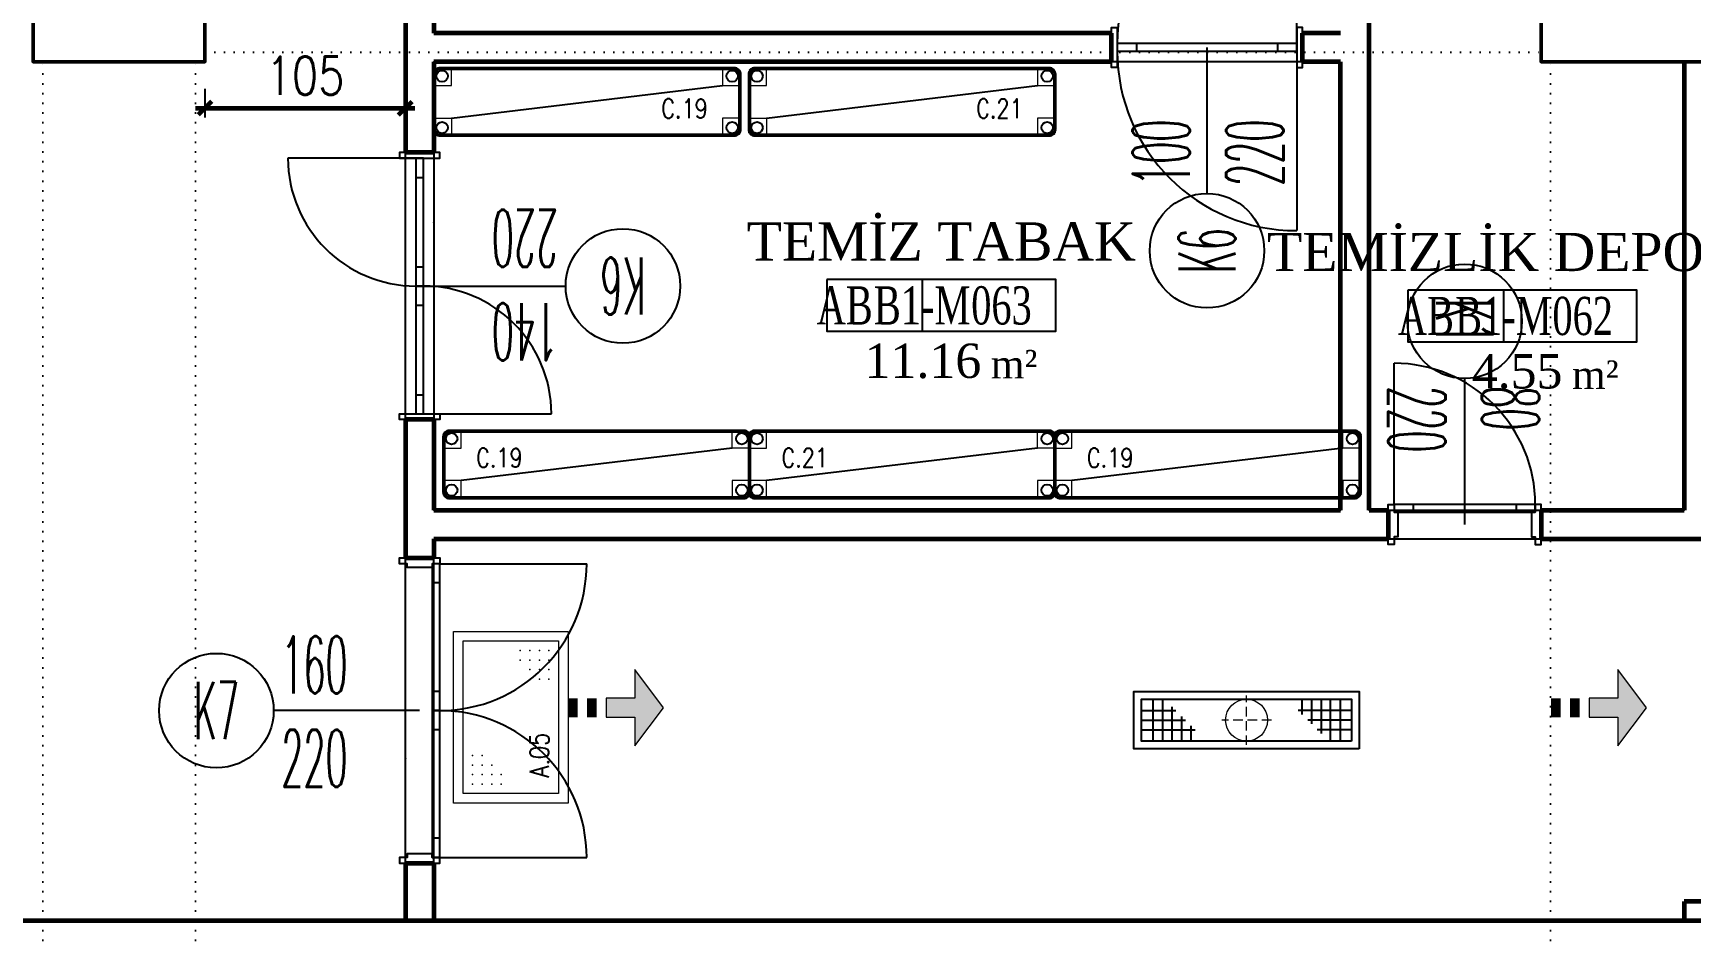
# Model space of a CAD drawing. Extents: x -228812 to 45006, y -308075 to -42938.
# Drawn here: x 41687 to 42555, y -46454 to -45981 of the extents above; entities that cross this region are included whole.
import ezdxf
from ezdxf.enums import TextEntityAlignment as Align

# ---------------------------------------------------------------- set-up
doc = ezdxf.new("R2010")
doc.units = 0
doc.header["$LTSCALE"] = 20
doc.linetypes.add('DASHED2', pattern=[0.375, 0.25, -0.125])
doc.linetypes.add('DOT', pattern=[0.25, 0, -0.25])
doc.layers.get('0').update_dxf_attribs({"linetype": 'CONTINUOUS', "lineweight": 15})
doc.layers.get('DEFPOINTS').update_dxf_attribs({"linetype": 'CONTINUOUS'})
for name, color, linetype, lineweight in [('-DWG_ANA', 7, 'CONTINUOUS', 50), ('-DWG_DETAY1', 7, 'CONTINUOUS', 25), ('-DWG_DETAY2', 7, 'CONTINUOUS', 15), ('DUVAR', 7, 'CONTINUOUS', 60), ('KOLON', 7, 'CONTINUOUS', 50), ('NO', 7, 'CONTINUOUS', 30), ('tefris', 7, 'CONTINUOUS', 20), ('yerizg-a', 7, 'CONTINUOUS', 15), ('yerizg-b', 7, 'CONTINUOUS', 9)]:
    doc.layers.add(name, color=color, linetype=linetype, lineweight=lineweight)
for name, color, linetype in [('BL-A', 1, 'CONTINUOUS'), ('BL-C', 140, 'CONTINUOUS'), ('KA-PEN', 5, 'CONTINUOUS'), ('KAPILAR', 5, 'CONTINUOUS'), ('KIRIS', 9, 'DOT'), ('ROOM', 7, 'CONTINUOUS'), ('ROOM-T', 7, 'CONTINUOUS'), ('TEFRIS SIHHI', 7, 'CONTINUOUS')]:
    doc.layers.add(name, color=color, linetype=linetype)
doc.styles.add('OLC-200', font='tromans.shx', dxfattribs={"width": 0.5, "height": 0.2})
doc.styles.add('OLC-50', font='romans.shx', dxfattribs={"width": 0.5, "height": 0.15})
doc.styles.add('ROMANS', font='romans.shx', dxfattribs={"width": 0.8})
doc.styles.add('YAZI', font='times.ttf')
doc.dimstyles.new('1-100', dxfattribs={"dimscale": 10, "dimtxt": 2, "dimasz": 0.7, "dimexe": 0.5, "dimexo": 0.5, "dimgap": 0.7, "dimtad": 1, "dimdec": 1, "dimrnd": 0.5, "dimzin": 12, "dimdsep": 46, "dimtxsty": 'ROMANS', "dimblk": 'OBLIQUE', "dimcen": 0.9, "dimdle": 0.5, "dimclrd": 256, "dimclre": 256, "dimclrt": 256, "dimadec": 0, "dimazin": 0, "dimtfac": 1, "dimtdec": 1, "dimtix": 1, "dimtofl": 0, "dimtmove": 0, "dimatfit": 3, "dimfxl": 1, "dimfxlon": 1, "dimtolj": 1, "dimtzin": 0, "dimlwd": -1, "dimarcsym": 0})

# ---------------------------------------------------------------- blocks, each defined once
blk = doc.blocks.new('_OBLIQUE')
at = {"color": 0, "linetype": 'ByBlock'}
blk.add_line((-0.5, -0.5), (0.5, 0.5), dxfattribs=at)
blk = doc.blocks.new('*D9221')
at = {"layer": 'DEFPOINTS', "color": 0, "linetype": 'Continuous'}
for p in [(41776.85, -45996.04), (41881.85, -45996.04), (41881.85, -46020.31)]:
    blk.add_point(p, dxfattribs=at)
at = {"layer": 'DUVAR', "lineweight": -2}
for p, q in [((41776.85, -46010.31), (41776.85, -46025.31)), ((41881.85, -46010.31), (41881.85, -46025.31))]:
    blk.add_line(p, q, dxfattribs=at)
at = {"layer": 'DUVAR'}
blk.add_line((41771.85, -46020.31), (41886.85, -46020.31), dxfattribs=at)
at = {"layer": 'DUVAR', "linetype": 'Continuous', "xscale": 7, "yscale": 7, "zscale": 7, "rotation": 180}
blk.add_blockref('_OBLIQUE', (41776.85, -46020.31), dxfattribs=at)
at = {"layer": 'DUVAR', "linetype": 'Continuous', "xscale": 7, "yscale": 7, "zscale": 7}
blk.add_blockref('_OBLIQUE', (41881.85, -46020.31), dxfattribs=at)
at = {"layer": 'DUVAR', "linetype": 'Continuous', "insert": (41829.35, -46003.31), "char_height": 20, "attachment_point": 5, "style": 'ROMANS'}
blk.add_mtext('\\A1;105', dxfattribs=at)
blk = doc.blocks.new('KOLON90')
at = {"layer": 'KOLON', "color": 4}
blk.add_lwpolyline([(-45, 45), (45, 45), (45, -45), (-45, -45)], close=True, dxfattribs=at)
blk = doc.blocks.new('*U685')
at = {"color": 0}
for p, q in [((-157, 18), (-157, 95)), ((-3, 18), (-3, 95)), ((-147, 18), (-147, 14)), ((-90.1, 18), (-90.1, 14)), ((-70, 18), (-70, 14)), ((-13.1, 18), (-13.1, 14)), ((-80, 7.5), (-80, 7.5))]:
    blk.add_line(p, q, dxfattribs=at)
at = {"color": 0, "linetype": 'DOT', "ltscale": 20}
blk.add_line((-155, 0), (-5, 0), dxfattribs=at)
at = {"color": 0, "lineweight": -3}
for points in [[(-160, 15), (-160, 18), (-157, 18), (-157, 14), (-155, 14), (-155, 1), (-157, 1), (-157, -3), (-160, -3), (-160, 0)], [(0, 15), (0, 18), (-3, 18), (-3, 14), (-5, 14), (-5, 1), (-3, 1), (-3, -3), (0, -3), (0, 0)]]:
    blk.add_lwpolyline(points, dxfattribs=at)
at = {"color": 0}
for points in [[(-157, 18), (-157, 14), (-80, 14), (-80, 18)], [(-80, 18), (-80, 14), (-3, 14), (-3, 18)]]:
    blk.add_lwpolyline(points, close=True, dxfattribs=at)
at = {"color": 16}
blk.add_lwpolyline([(-80, 7.5), (-80, -69)], dxfattribs=at)
blk.add_circle((-80, -99), 30, dxfattribs=at)
at = {"color": 0}
for centre, start, end in [((-157, 18), 0, 90), ((-3, 18), 90, 180)]:
    blk.add_arc(centre, 77, start, end, dxfattribs=at)
at = {"color": 16, "style": 'OLC-50', "width": 0.45}
blk.add_attdef('GEN', text='', height=30, rotation=90, dxfattribs=at).set_placement((-80, -65), align=Align.BOTTOM_LEFT)
blk.add_attdef('YUK', text='', height=30, rotation=90, dxfattribs=at).set_placement((-70, -65), align=Align.TOP_LEFT)
at = {"style": 'OLC-50', "width": 0.5, "flags": 1}
for tag, p in [('KABLOK', (-188.28, -83.82)), ('KAMAHKOD', (-83.92, -83.79)), ('KAMAHNO', (-195.25, -120.56)), ('KAMAHAD', (-79.64, -120.04)), ('DUVKA', (-188.58, -156.03)), ('KARENK', (-82.63, -154.75)), ('KATIP', (-188.15, -193.98)), ('KASAMAL', (-83.89, -189.58)), ('KASARENK', (-83.47, -229.01)), ('KAMAL', (-188.73, -232.95)), ('MENFEZ', (-190.02, -268.95)), ('YANGIN', (-84.16, -266.9)), ('ACILYON', (-192.72, -303.54)), ('CEKIT', (-86.26, -303.19)), ('CARPTEK', (-195.01, -337.41)), ('FOTOSEL', (-86.79, -337.11)), ('PBAR', (-193.18, -371.07)), ('KONTROL', (-87.01, -371.07))]:
    blk.add_attdef(tag, p, '', height=30, dxfattribs=at)
at = {"color": 16, "style": 'OLC-50', "width": 0.45}
blk.add_attdef('POZ', text='', height=30, rotation=90, dxfattribs=at).set_placement((-80, -99), align=Align.MIDDLE_CENTER)
blk = doc.blocks.new('*U9163')
at = {"color": 0}
for p, q in [((-3, 9.5), (-3, 103.5)), ((-87, 9.5), (-87, 5.5)), ((-13, 9.5), (-13, 5.5)), ((-50, 7.5), (-50, 7.5)), ((-3, 5.5), (-3, -88.5))]:
    blk.add_line(p, q, dxfattribs=at)
at = {"color": 0, "linetype": 'DOT', "ltscale": 20}
blk.add_line((-100, 0), (0, 0), dxfattribs=at)
at = {"color": 0, "lineweight": -3}
for points in [[(-100, 15), (-100, 18), (-97, 18), (-97, 14), (-97, 14), (-97, 1), (-97, 1), (-97, -3), (-100, -3), (-100, 0)], [(0, 15), (0, 18), (-3, 18), (-3, 14), (-3, 14), (-3, 1), (-3, 1), (-3, -3), (0, -3), (0, 0)]]:
    blk.add_lwpolyline(points, dxfattribs=at)
at = {"color": 0}
blk.add_lwpolyline([(-97, 9.5), (-97, 5.5), (-3, 5.5), (-3, 9.5)], close=True, dxfattribs=at)
at = {"color": 16}
blk.add_lwpolyline([(-50, 7.5), (-50, -69)], dxfattribs=at)
blk.add_circle((-50, -99), 30, dxfattribs=at)
at = {"color": 0}
for centre, start, end in [((-3, 9.5), 90, 180), ((-3, 5.5), 180, 270)]:
    blk.add_arc(centre, 94, start, end, dxfattribs=at)
at = {"color": 16, "style": 'OLC-50', "width": 0.45}
blk.add_attdef('GEN', text='', height=30, rotation=90, dxfattribs=at).set_placement((-50, -65), align=Align.BOTTOM_LEFT)
blk.add_attdef('YUK', text='', height=30, rotation=90, dxfattribs=at).set_placement((-40, -65), align=Align.TOP_LEFT)
at = {"style": 'OLC-50', "width": 0.5, "flags": 1}
for tag, p in [('KABLOK', (-158.28, -83.82)), ('KAMAHKOD', (-53.92, -83.79)), ('KAMAHNO', (-165.25, -120.56)), ('KAMAHAD', (-49.64, -120.04)), ('DUVKA', (-158.58, -156.03)), ('KARENK', (-52.63, -154.75)), ('KATIP', (-158.15, -193.98)), ('KASAMAL', (-53.89, -189.58)), ('KASARENK', (-53.47, -229.01)), ('KAMAL', (-158.73, -232.95)), ('MENFEZ', (-160.02, -268.95)), ('YANGIN', (-54.16, -266.9)), ('ACILYON', (-162.72, -303.54)), ('CEKIT', (-56.26, -303.19)), ('CARPTEK', (-165.01, -337.41)), ('FOTOSEL', (-56.79, -337.11)), ('PBAR', (-163.18, -371.07)), ('KONTROL', (-57.01, -371.07))]:
    blk.add_attdef(tag, p, '', height=30, dxfattribs=at)
at = {"color": 16, "style": 'OLC-50', "width": 0.45}
blk.add_attdef('POZ', text='', height=30, rotation=90, dxfattribs=at).set_placement((-50, -99), align=Align.MIDDLE_CENTER)
blk = doc.blocks.new('*U9162')
for p, q in [((-3, 9.5), (-3, 76.5)), ((-137, 5.5), (-137, -61.5))]:
    blk.add_line(p, q)
at = {"color": 0}
for p, q in [((-127, 9.5), (-127, 5.5)), ((-80.1, 9.5), (-80.1, 5.5)), ((-60, 9.5), (-60, 5.5)), ((-13.1, 9.5), (-13.1, 5.5)), ((-70, 7.5), (-70, 7.5))]:
    blk.add_line(p, q, dxfattribs=at)
at = {"color": 0, "linetype": 'DOT', "ltscale": 20}
blk.add_line((-137, 0), (-3, 0), dxfattribs=at)
at = {"color": 0, "lineweight": -3}
for points in [[(-140, 15), (-140, 18), (-137, 18), (-137, 14), (-137, 14), (-137, 1), (-137, 1), (-137, -3), (-140, -3), (-140, 0)], [(0, 15), (0, 18), (-3, 18), (-3, 14), (-3, 14), (-3, 1), (-3, 1), (-3, -3), (0, -3), (0, 0)]]:
    blk.add_lwpolyline(points, dxfattribs=at)
at = {"color": 0}
for points in [[(-137, 9.5), (-137, 5.5), (-70, 5.5), (-70, 9.5)], [(-70, 9.5), (-70, 5.5), (-3, 5.5), (-3, 9.5)]]:
    blk.add_lwpolyline(points, close=True, dxfattribs=at)
at = {"color": 16}
blk.add_lwpolyline([(-70, 7.5), (-70, -69)], dxfattribs=at)
blk.add_circle((-70, -99), 30, dxfattribs=at)
for centre, start, end in [((-3, 9.5), 90, 180), ((-137, 5.5), 270, 0)]:
    blk.add_arc(centre, 67, start, end)
at = {"color": 16, "style": 'OLC-50', "width": 0.45}
blk.add_attdef('GEN', text='', height=30, rotation=90, dxfattribs=at).set_placement((-70, -65), align=Align.BOTTOM_LEFT)
blk.add_attdef('YUK', text='', height=30, rotation=90, dxfattribs=at).set_placement((-60, -65), align=Align.TOP_LEFT)
at = {"style": 'OLC-50', "width": 0.5, "flags": 1}
for tag, p in [('KABLOK', (-178.28, -83.82)), ('KAMAHKOD', (-73.92, -83.79)), ('KAMAHNO', (-185.25, -120.56)), ('KAMAHAD', (-69.64, -120.04)), ('DUVKA', (-178.58, -156.03)), ('KARENK', (-72.63, -154.75)), ('KATIP', (-178.15, -193.98)), ('KASAMAL', (-73.89, -189.58)), ('KASARENK', (-73.47, -229.01)), ('KAMAL', (-178.73, -232.95)), ('MENFEZ', (-180.02, -268.95)), ('YANGIN', (-74.16, -266.9)), ('ACILYON', (-182.72, -303.54)), ('CEKIT', (-76.26, -303.19)), ('CARPTEK', (-185.01, -337.41)), ('FOTOSEL', (-76.79, -337.11)), ('PBAR', (-183.18, -371.07)), ('KONTROL', (-77.01, -371.07))]:
    blk.add_attdef(tag, p, '', height=30, dxfattribs=at)
at = {"color": 16, "style": 'OLC-50', "width": 0.45}
blk.add_attdef('POZ', text='', height=30, rotation=90, dxfattribs=at).set_placement((-70, -99), align=Align.MIDDLE_CENTER)
blk = doc.blocks.new('*U9164')
at = {"color": 0}
for p, q in [((-77, 18), (-77, 92)), ((-67, 18), (-67, 14)), ((-13.1, 18), (-13.1, 14)), ((-40, 7.5), (-40, 7.5))]:
    blk.add_line(p, q, dxfattribs=at)
at = {"color": 0, "linetype": 'DOT', "ltscale": 20}
blk.add_line((-80, 0), (0, 0), dxfattribs=at)
at = {"color": 16}
blk.add_lwpolyline([(-40, 7.5), (-40, 84)], dxfattribs=at)
at = {"color": 0, "lineweight": -3}
for points in [[(-80, 15), (-80, 18), (-77, 18), (-77, 14), (-75, 14), (-75, 1), (-77, 1), (-77, -3), (-80, -3), (-80, 0)], [(0, 15), (0, 18), (-3, 18), (-3, 14), (-5, 14), (-5, 1), (-3, 1), (-3, -3), (0, -3), (0, 0)]]:
    blk.add_lwpolyline(points, dxfattribs=at)
at = {"color": 0}
blk.add_lwpolyline([(-77, 18), (-77, 14), (-3, 14), (-3, 18)], close=True, dxfattribs=at)
at = {"color": 16}
blk.add_circle((-40, 114), 30, dxfattribs=at)
blk.add_arc((-77, 18), 74, 359.99967, 90)
at = {"color": 16, "style": 'OLC-50', "width": 0.45}
blk.add_attdef('POZ', text='', height=30, rotation=270, dxfattribs=at).set_placement((-40, 114), align=Align.MIDDLE_CENTER)
blk.add_attdef('YUK', text='', height=30, rotation=270, dxfattribs=at).set_placement((-50, 80), align=Align.TOP_LEFT)
blk.add_attdef('GEN', text='', height=30, rotation=270, dxfattribs=at).set_placement((-40, 80), align=Align.BOTTOM_LEFT)
at = {"style": 'OLC-50', "width": 0.5, "flags": 1}
for tag, p in [('KABLOK', (-148.28, -83.82)), ('KAMAHKOD', (-43.92, -83.79)), ('KAMAHNO', (-155.25, -120.56)), ('KAMAHAD', (-39.64, -120.04)), ('DUVKA', (-148.58, -156.03)), ('KARENK', (-42.63, -154.75)), ('KATIP', (-148.15, -193.98)), ('KASAMAL', (-43.89, -189.58)), ('KASARENK', (-43.47, -229.01)), ('KAMAL', (-148.73, -232.95)), ('MENFEZ', (-150.02, -268.95)), ('YANGIN', (-44.16, -266.9)), ('ACILYON', (-152.72, -303.54)), ('CEKIT', (-46.26, -303.19)), ('CARPTEK', (-155.01, -337.41)), ('FOTOSEL', (-46.79, -337.11)), ('PBAR', (-153.18, -371.07)), ('KONTROL', (-47.01, -371.07))]:
    blk.add_attdef(tag, p, '', height=30, dxfattribs=at)
blk = doc.blocks.new('ROOMNAME')
at = {"color": 0}
blk.add_line((0, 13.5), (0, -13.5), dxfattribs=at)
blk.add_lwpolyline([(-50, 13.5), (-50, -13.5), (70, -13.5), (70, 13.5)], close=True, dxfattribs=at)
at = {"color": 0, "insert": (36, -30.8), "char_height": 15, "width": 39.826, "attachment_point": 4, "style": 'YAZI'}
blk.add_mtext('m²', dxfattribs=at)
at = {"color": 0, "style": 'YAZI'}
for tag, p in [('KOD', (-25, 0)), ('NO', (35, 0))]:
    blk.add_attdef(tag, text='', height=20, dxfattribs=at).set_placement(p, align=Align.MIDDLE_CENTER)
blk.add_attdef('ALAN', text='', height=18, dxfattribs=at).set_placement((31, -29), align=Align.MIDDLE_RIGHT)
at = {"color": 0, "style": 'YAZI', "flags": 1}
for tag, p in [('ALANIHALE', (10, -51.34)), ('CEVRE', (8.79, -70.89))]:
    blk.add_attdef(tag, text='', height=15, dxfattribs=at).set_placement(p, align=Align.MIDDLE_CENTER)
at = {"color": 0, "style": 'OLC-200', "width": 0.5, "flags": 1}
for tag, p in [('DOS', (-43.92, -102.93)), ('SUP', (-12.29, -102.93)), ('DUV', (15.05, -102.93)), ('TAV', (42.39, -102.93)), ('KTIP1', (-43.92, -131.5)), ('KTIP2', (6.08, -131.5)), ('KTIP3', (56.08, -131.5)), ('KTIP1S', (-43.92, -160.08)), ('KTIP2S', (6.08, -160.08)), ('KTIP3S', (56.08, -160.08)), ('PTIP1', (-43.92, -188.65)), ('PTIP2', (6.08, -188.65)), ('PTIP3', (56.08, -188.65)), ('PTIP1S', (-43.92, -217.22)), ('PTIP2S', (6.08, -217.22)), ('PTIP3S', (56.08, -217.22)), ('KISI', (-43.92, -245.79)), ('KW', (6.08, -245.79)), ('ISI', (56.08, -245.79))]:
    blk.add_attdef(tag, p, '', height=15, dxfattribs=at)
at = {"layer": 'ROOM-T', "color": 9, "style": 'YAZI'}
blk.add_attdef('MAHALADI', text='', height=20, dxfattribs=at).set_placement((10, 33.5), align=Align.MIDDLE_CENTER)
blk = doc.blocks.new('Y-SIFON')
at = {"layer": 'yerizg-a', "color": 0, "linetype": 'Continuous'}
blk.add_circle((0, 0), 11, dxfattribs=at)
at = {"layer": 'yerizg-b', "color": 0, "linetype": 'DASHED2'}
for points in [[(0, 13), (0, -13)], [(-13, 0), (13, 0)]]:
    blk.add_lwpolyline(points, dxfattribs=at)
blk = doc.blocks.new('YER SUZGECI 118 30')
at = {"color": 0}
for p, q in [((-20, 114), (-20, 86)), ((-15, 114), (-15, 91)), ((-10, 114), (-10, 96)), ((-26, 108), (-4, 108)), ((-4, 103), (-26, 103)), ((-26, 98), (-8, 98)), ((-26, 93), (-13, 93)), ((-26, 88), (-18, 88)), ((-15, 4), (-15, 27)), ((-4, 30), (-12, 30)), ((-10, 4), (-10, 32)), ((-4, 20), (-22, 20)), ((-20, 4), (-20, 22)), ((-4, 25), (-17, 25)), ((-26, 15), (-4, 15)), ((-4, 10), (-26, 10))]:
    blk.add_line(p, q, dxfattribs=at)
for points in [[(0, 118), (0, 0), (-30, 0), (-30, 118)], [(-4, 114), (-4, 4), (-26, 4), (-26, 114)]]:
    blk.add_lwpolyline(points, close=True, dxfattribs=at)
at = {"color": 0, "linetype": 'Continuous', "rotation": 270}
blk.add_blockref('Y-SIFON', (-15, 59), dxfattribs=at)
blk = doc.blocks.new('IDD164')
at = {"layer": '-DWG_ANA', "color": 0}
blk.add_lwpolyline([(3, 0), (157, 0, -0.414214), (160, -3), (160, -32, -0.414214), (157, -35), (3, -35, -0.414214), (0, -32), (0, -3, -0.414214)], format="xyb", close=True, dxfattribs=at)
at = {"layer": '-DWG_DETAY1', "color": 0}
blk.add_lwpolyline([(9, -26), (151, -9)], dxfattribs=at)
for centre in [(4, -4), (156, -4), (4, -31), (156, -31)]:
    blk.add_circle(centre, 3, dxfattribs=at)
at = {"layer": '-DWG_DETAY2', "color": 0, "linetype": 'Continuous'}
for points in [[(0, -9), (9, -9), (9, 0)], [(151, 0), (151, -9), (160, -9)], [(0, -26), (9, -26), (9, -35)], [(160, -26), (151, -26), (151, -35)]]:
    blk.add_lwpolyline(points, dxfattribs=at)
at = {"layer": 'NO', "linetype": 'Continuous', "style": 'ROMANS', "width": 0.8}
blk.add_attdef('NO', text='', height=10, dxfattribs=at).set_placement((131, -21), align=Align.MIDDLE)
blk = doc.blocks.new('1YB-E90')
at = {"layer": 'yerizg-a', "color": 0}
blk.add_lwpolyline([(0, 0), (90, 0), (90, -60), (0, -60)], close=True, dxfattribs=at)
at = {"layer": 'yerizg-b', "color": 0}
blk.add_lwpolyline([(5, -5), (85, -5), (85, -55), (5, -55)], close=True, dxfattribs=at)
at = {"layer": 'yerizg-b', "color": 0, "linetype": 'Continuous'}
for p in [(10, -10), (10, -15), (15, -10), (15, -15), (20, -10), (20, -15), (25, -10), (25, -15), (10, -20), (10, -25), (15, -20), (15, -25), (20, -20), (70, -40), (75, -35), (75, -40), (80, -35), (80, -40), (65, -45), (65, -50), (70, -45), (70, -50), (75, -45), (75, -50), (80, -45), (80, -50)]:
    blk.add_point(p, dxfattribs=at)
at = {"layer": 'NO', "linetype": 'Continuous', "style": 'ROMANS', "width": 0.8}
blk.add_attdef('NO', text='', height=10, dxfattribs=at).set_placement((25.2, -45), align=Align.MIDDLE)
blk = doc.blocks.new('IDD164-K')
at = {"layer": '-DWG_ANA', "color": 0}
blk.add_lwpolyline([(3, 0), (157, 0, -0.414214), (160, -3), (160, -32, -0.414214), (157, -35), (3, -35, -0.414214), (0, -32), (0, -3, -0.414214)], format="xyb", close=True, dxfattribs=at)
at = {"layer": '-DWG_DETAY1', "color": 0}
blk.add_lwpolyline([(9, -26), (151, -9)], dxfattribs=at)
for centre in [(4, -4), (156, -4), (4, -31), (156, -31)]:
    blk.add_circle(centre, 3, dxfattribs=at)
at = {"layer": '-DWG_DETAY2', "color": 0, "linetype": 'Continuous'}
for points in [[(0, -9), (9, -9), (9, 0)], [(151, 0), (151, -9), (160, -9)], [(0, -26), (9, -26), (9, -35)], [(160, -26), (151, -26), (151, -35)]]:
    blk.add_lwpolyline(points, dxfattribs=at)
at = {"layer": 'NO', "linetype": 'Continuous', "style": 'ROMANS', "width": 0.8}
blk.add_attdef('NO', text='', height=10, dxfattribs=at).set_placement((131, -21), align=Align.MIDDLE)
blk = doc.blocks.new('ja-yonoku')
at = {"layer": 'tefris', "color": 1, "linetype": 'Continuous'}
blk.add_lwpolyline([(5, -20), (-5, -20), (-5, -35), (-20, -35), (0, -50), (20, -35), (5, -35), (5, -20)], dxfattribs=at)
for points in [[(-5, 0), (5, 0), (-5, -5), (5, -5)], [(-5, -10), (5, -10), (-5, -15), (5, -15)], [(-5, -20), (5, -20), (-5, -35), (5, -35)], [(5, -35), (-20, -35), (0, -50), (-20, -35)], [(5, -35), (20, -35), (0, -50), (20, -35)]]:
    blk.add_solid(points, dxfattribs=at)

msp = doc.modelspace()

# ---------------------------------------------------------------- linework, layer by layer
at = {"layer": 'DEFPOINTS'}
for points in [[(41881.851, -46446.043), (41881.851, -45186.043), (41776.851, -45186.043), (41776.851, -45206.043), (41686.851, -45206.043), (41686.851, -45186.043), (40986.851, -45186.043), (40986.851, -46446.043)], [(42476.851, -45921.043), (42386.851, -45921.043), (42386.851, -46231.043), (42551.851, -46231.043), (42551.851, -45996.043), (42476.851, -45996.043)], [(41896.851, -46246.043), (42566.851, -46246.043), (42566.851, -45991.043), (42706.851, -45991.043), (42706.851, -46246.043), (43341.851, -46246.043), (43341.851, -46446.043), (41896.851, -46446.043)], [(42371.851, -45996.043), (41896.851, -45996.043), (41896.851, -46231.043), (42371.851, -46231.043)]]:
    msp.add_lwpolyline(points, close=True, dxfattribs=at)
at = {"layer": 'DUVAR', "color": 2}
for p, q in [((41881.851, -45376.043), (41881.851, -46043.543)), ((41896.851, -45401.043), (41896.851, -45981.043)), ((42386.851, -46231.043), (42386.851, -45921.043)), ((42251.851, -45981.043), (41896.851, -45981.043)), ((42251.851, -45996.043), (42251.851, -45981.043)), ((42371.851, -45981.043), (42351.851, -45981.043)), ((42351.851, -45996.043), (42351.851, -45981.043)), ((41896.851, -45996.043), (41896.851, -46043.543)), ((42251.851, -45996.043), (41896.851, -45996.043)), ((42371.851, -45996.043), (42351.851, -45996.043)), ((42371.851, -46231.043), (42371.851, -45996.043)), ((42551.851, -45996.043), (42551.851, -46231.043)), ((41896.851, -46043.543), (41881.851, -46043.543)), ((41881.851, -46183.543), (41881.851, -46256.043)), ((41896.851, -46183.543), (41881.851, -46183.543)), ((41896.851, -46183.543), (41896.851, -46231.043)), ((41896.851, -46231.043), (42371.851, -46231.043)), ((42386.851, -46231.043), (42396.851, -46231.043)), ((42396.851, -46231.043), (42396.851, -46246.043)), ((42476.851, -46231.043), (42551.851, -46231.043)), ((42476.851, -46231.043), (42476.851, -46246.043)), ((41896.851, -46246.043), (41896.851, -46256.043)), ((41896.851, -46246.043), (42396.851, -46246.043)), ((42476.851, -46246.043), (42566.851, -46246.043)), ((41881.851, -46256.043), (41896.851, -46256.043)), ((41881.851, -46416.043), (41881.851, -46446.043)), ((41881.851, -46416.043), (41896.851, -46416.043)), ((41896.851, -46416.043), (41896.851, -46446.043)), ((42551.851, -46436.043), (42551.851, -46446.043)), ((42566.851, -46436.043), (42551.851, -46436.043)), ((40986.851, -46446.043), (43341.851, -46446.043)), ((40986.851, -46446.043), (43341.851, -46446.043))]:
    msp.add_line(p, q, dxfattribs=at)
at = {"layer": 'KIRIS', "color": 251}
for p, q in [((41776.851, -45991.043), (42476.851, -45991.043)), ((41691.851, -46696.043), (41691.851, -45996.043)), ((41771.851, -46696.043), (41771.851, -45996.043)), ((42481.851, -46696.043), (42481.851, -45996.043))]:
    msp.add_line(p, q, dxfattribs=at)

# ---------------------------------------------------------------- block references
at = {"linetype": 'Continuous', "rotation": 90}
for p in [(41967.09, -46334.543), (42482.09, -46334.543)]:
    msp.add_blockref('ja-yonoku', p, dxfattribs=at)
at = {"layer": 'BL-A', "linetype": 'Continuous', "rotation": 90}
msp.add_blockref('1YB-E90', (41907.09, -46384.543), dxfattribs=at).add_auto_attribs({'NO': 'A.05'})
at = {"layer": 'BL-C', "linetype": 'Continuous'}
for name, p, values in [('IDD164-K', (41897.09, -45999.543), {'NO': 'C.19'}), ('IDD164', (42062.09, -45999.543), {'NO': 'C.21'})]:
    msp.add_blockref(name, p, dxfattribs=at).add_auto_attribs(values)
ref = msp.add_blockref('IDD164-K', (42062.09, -46224.543), dxfattribs=dict(at, rotation=180))
ref.add_attrib('NO', 'C.19', dxfattribs={"layer": 'NO', "linetype": 'Continuous', "height": 10, "style": 'ROMANS', "width": 0.8}).set_placement((41931.09, -46203.543), align=Align.MIDDLE)
ref = msp.add_blockref('IDD164', (42222.09, -46224.543), dxfattribs=dict(at, rotation=180))
ref.add_attrib('NO', 'C.21', dxfattribs={"layer": 'NO', "linetype": 'Continuous', "height": 10, "style": 'ROMANS', "width": 0.8}).set_placement((42091.09, -46203.543), align=Align.MIDDLE)
ref = msp.add_blockref('IDD164-K', (42382.09, -46224.543), dxfattribs=dict(at, rotation=180))
ref.add_attrib('NO', 'C.19', dxfattribs={"layer": 'NO', "linetype": 'Continuous', "height": 10, "style": 'ROMANS', "width": 0.8}).set_placement((42251.09, -46203.543), align=Align.MIDDLE)
at = {"layer": 'KA-PEN'}
for name, p, values in [('*U9163', (42351.851, -45996.043), {'POZ': 'K6', 'GEN': '100', 'YUK': '220'}), ('*U9164', (42476.851, -46246.043), {'POZ': 'K1', 'GEN': '80', 'YUK': '220'})]:
    msp.add_blockref(name, p, dxfattribs=at).add_auto_attribs(values)
at = {"layer": 'KA-PEN', "rotation": 90}
msp.add_blockref('*U9162', (41896.851, -46043.543), dxfattribs=at).add_auto_attribs({'POZ': 'K6', 'GEN': '140', 'YUK': '220'})
at = {"layer": 'KAPILAR', "rotation": 270}
msp.add_blockref('*U685', (41881.851, -46416.043), dxfattribs=at).add_auto_attribs({'POZ': 'K7', 'GEN': '160', 'YUK': '220'})
at = {"layer": 'KOLON', "color": 1}
for p in [(41731.851, -45951.043), (42521.851, -45951.043)]:
    msp.add_blockref('KOLON90', p, dxfattribs=at)
at = {"layer": 'ROOM', "ltscale": 0.5}
ref = msp.add_blockref('ROOMNAME', (42152.611, -46123.703), dxfattribs=at)
ref.add_attrib('MAHALADI', 'TEMİZ TABAK', dxfattribs={"layer": 'ROOM-T', "color": 9, "height": 20, "style": 'YAZI'}).set_placement((42162.611, -46090.203), align=Align.MIDDLE_CENTER)
ref.add_attrib('BLOK', 'AB', dxfattribs={"layer": '0', "color": 0, "height": 20, "style": 'YAZI', "width": 0.7}).set_placement((42112.04, -46123.703), align=Align.MIDDLE_CENTER)
ref.add_attrib('KOD', 'B1-M', dxfattribs={"layer": '0', "color": 0, "height": 20, "style": 'YAZI', "width": 0.7}).set_placement((42152.611, -46123.703), align=Align.MIDDLE_CENTER)
ref.add_attrib('NO', '063', dxfattribs={"layer": '0', "color": 0, "height": 20, "style": 'YAZI', "width": 0.7}).set_placement((42194.182, -46123.703), align=Align.MIDDLE_CENTER)
ref.add_attrib('ALAN', '11.16', dxfattribs={"layer": '0', "color": 0, "height": 18, "style": 'YAZI'}).set_placement((42183.611, -46152.703), align=Align.MIDDLE_RIGHT)
ref = msp.add_blockref('ROOMNAME', (42457.113, -46129.228), dxfattribs=at)
ref.add_attrib('MAHALADI', 'TEMİZLİK DEPOSU', dxfattribs={"layer": 'ROOM-T', "color": 9, "height": 20, "style": 'YAZI'}).set_placement((42467.113, -46095.728), align=Align.MIDDLE_CENTER)
ref.add_attrib('BLOK', 'AB', dxfattribs={"layer": '0', "color": 0, "height": 20, "style": 'YAZI', "width": 0.7}).set_placement((42416.541, -46129.228), align=Align.MIDDLE_CENTER)
ref.add_attrib('KOD', 'B1-M', dxfattribs={"layer": '0', "color": 0, "height": 20, "style": 'YAZI', "width": 0.7}).set_placement((42457.113, -46129.228), align=Align.MIDDLE_CENTER)
ref.add_attrib('NO', '062', dxfattribs={"layer": '0', "color": 0, "height": 20, "style": 'YAZI', "width": 0.7}).set_placement((42498.684, -46129.228), align=Align.MIDDLE_CENTER)
ref.add_attrib('ALAN', '4.55', dxfattribs={"layer": '0', "color": 0, "height": 18, "style": 'YAZI'}).set_placement((42488.113, -46158.228), align=Align.MIDDLE_RIGHT)
at = {"layer": 'TEFRIS SIHHI', "color": 155, "rotation": 270}
msp.add_blockref('YER SUZGECI 118 30', (42263.593, -46356.043), dxfattribs=at)

# ---------------------------------------------------------------- dimensions: what is measured, and where the dimension line sits
at = {"layer": 'DUVAR'}
dim = msp.add_linear_dim(base=(41881.851, -46020.314), p1=(41776.851, -45996.043), p2=(41881.851, -45996.043), dimstyle='1-100', dxfattribs=at)
dim.commit()
dim.dimension.update_dxf_attribs({"geometry": '*D9221', "text_midpoint": (41829.351, -46003.314)})

doc.saveas('drawing.dxf')
